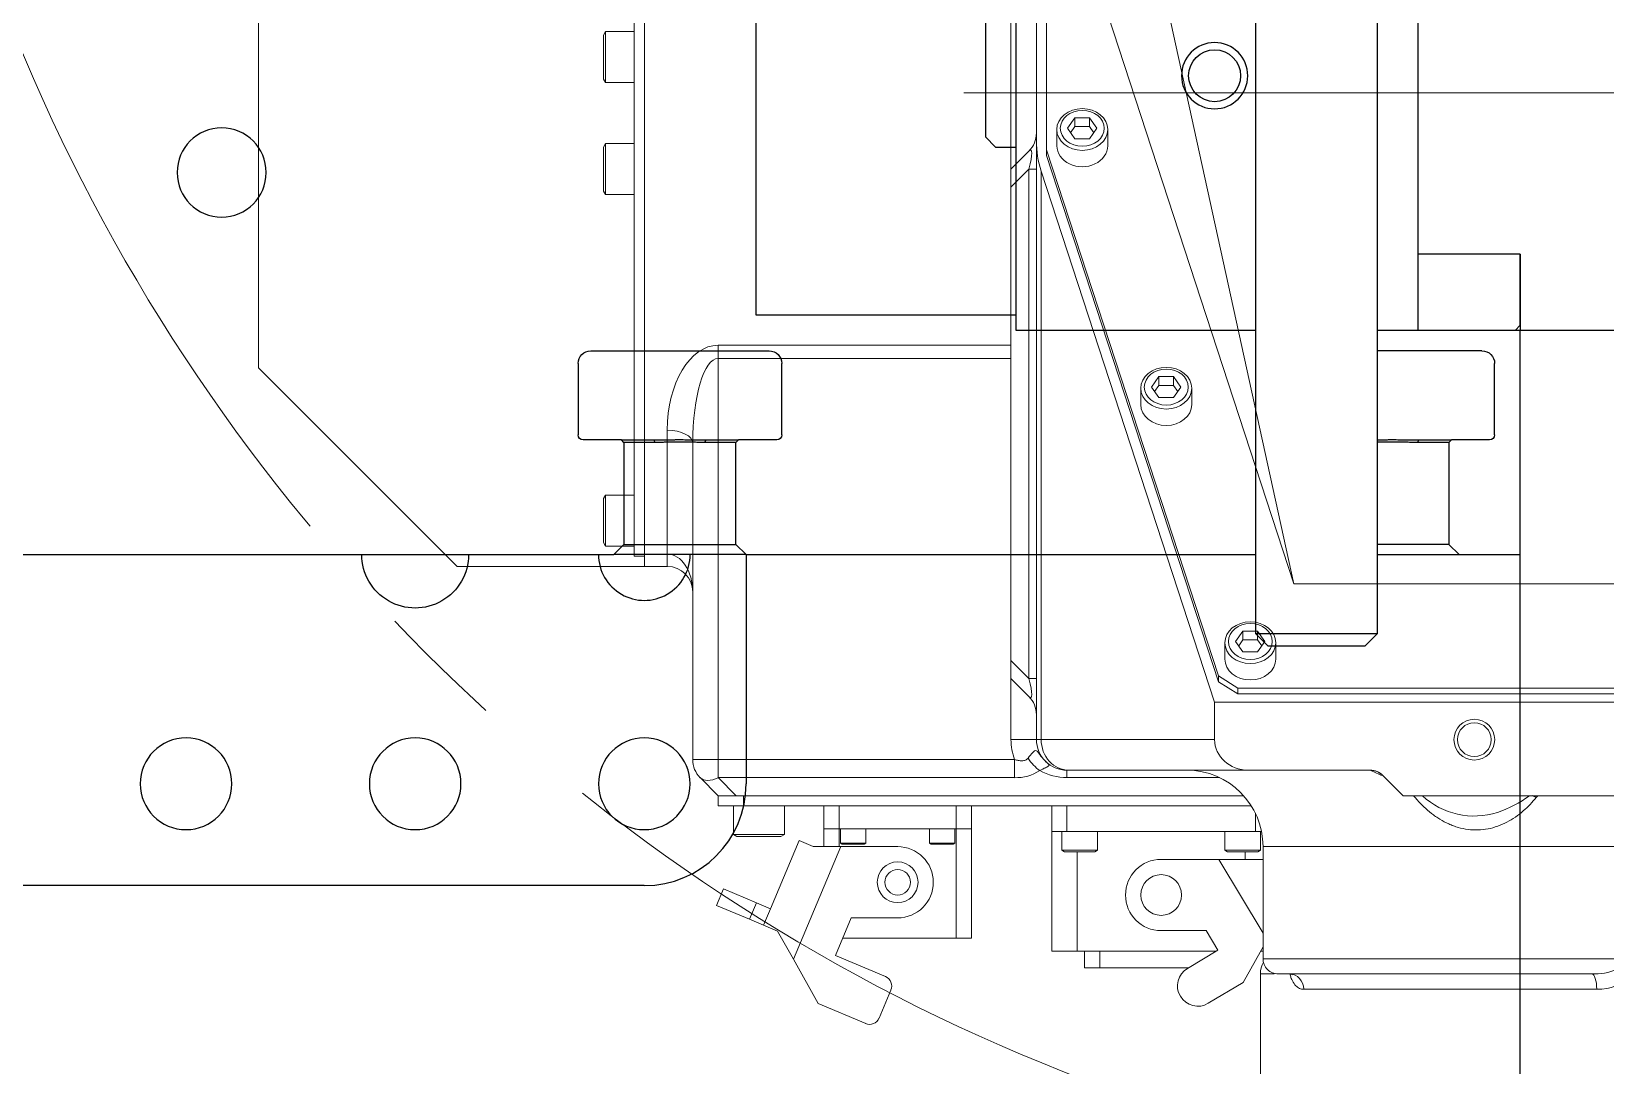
# Model space of a CAD drawing. Header units: millimetres. Extents: x 10462777 to 22643323, y 453826 to 1389191.
# Drawn here: x 11299770.5 to 11300079.6, y 583934.1 to 584137.1 of the extents above; entities that cross this region are included whole.
import ezdxf

# ---------------------------------------------------------------- set-up
doc = ezdxf.new("R2010")
doc.units = ezdxf.units.MM
doc.header["$LTSCALE"] = 200
doc.header["$MEASUREMENT"] = 0
for name, pattern in [('CENTER', [2, 1.25, -0.25, 0.25, -0.25]), ('CENTER2', [1.125, 0.75, -0.125, 0.125, -0.125]), ('PHANTOM', [2.5, 1.25, -0.25, 0.25, -0.25, 0.25, -0.25])]:
    doc.linetypes.add(name, pattern=pattern)
doc.layers.get('0').update_dxf_attribs({"linetype": 'CONTINUOUS'})
for name, color, linetype in [('1', 1, 'CENTER'), ('2', 2, 'CONTINUOUS'), ('205', 4, 'CONTINUOUS'), ('DV1_DEFAULT', 7, 'CONTINUOUS')]:
    doc.layers.add(name, color=color, linetype=linetype)
doc.layers.add('LAYOUT', color=8, linetype='CONTINUOUS', lineweight=25)

# ---------------------------------------------------------------- blocks, each defined once
blk = doc.blocks.new('r710ic')
at = {"layer": 'DV1_DEFAULT', "color": 7, "linetype": 'CENTER2', "lineweight": 0}
blk.add_line((272191.37, 104453.37), (272191.37, 104059.93), dxfattribs=at)
at = {"layer": 'DV1_DEFAULT', "color": 7, "linetype": 'Continuous', "lineweight": 0}
for p, q in [((272311.03, 104312.63), (272311.03, 104127.63)), ((272308.24, 104132.16), (272308.24, 104308.47)), ((272309.39, 104132.16), (272309.39, 104308.47)), ((272287.76, 104143.18), (272287.76, 104302.75)), ((272329.37, 104300.63), (272329.37, 104164.63)), ((272339.37, 104221.3), (272339.37, 104137.13)), ((272361.37, 104137.13), (272361.37, 104207.03)), ((272364.37, 104201.73), (272364.37, 104140.13)), ((272367.37, 104202.67), (272367.37, 104145.11)), ((272325.39, 104160.65), (272329.37, 104164.63)), ((272324.37, 104134.25), (272324.37, 104158.18)), ((272287.76, 104143.18), (272108.19, 104103.8)), ((272167.27, 104103.8), (272287.76, 104143.18)), ((272302.56, 104139.63), (272299.34, 104139.63)), ((272364.37, 104139.32), (272364.37, 104136.63)), ((272299.11, 104137.52), (272297.07, 104136.07)), ((272298.79, 104136.07), (272297.07, 104136.07)), ((272297.07, 104136.07), (272297.07, 104133.18)), ((272299.98, 104136.91), (272298.79, 104136.07)), ((272298.79, 104136.07), (272298.79, 104133.18)), ((272301.16, 104136.07), (272299.11, 104137.52)), ((272301.16, 104133.18), (272301.16, 104136.07)), ((272336.37, 104135.63), (272332.83, 104135.63)), ((272336.37, 104136.83), (272336.37, 104135.63)), ((272340.07, 104136.63), (272336.37, 104136.63)), ((272336.37, 104135.63), (272336.37, 104098.63)), ((272339.37, 104137.13), (272361.37, 104137.13)), ((272340.37, 104136.11), (272340.07, 104136.63)), ((272340.07, 104136.63), (272340.07, 104129.63)), ((272340.37, 104130.15), (272340.37, 104136.11)), ((272356.35, 104137.13), (272341.87, 104128.44)), ((272341.87, 104137.13), (272341.87, 104128.44)), ((272366.02, 104133.25), (272359.03, 104137.13)), ((272359.87, 104136.66), (272359.87, 104137.13)), ((272364.37, 104136.63), (272386.37, 104136.63)), ((272297.07, 104133.18), (272299.11, 104131.74)), ((272298.79, 104133.18), (272297.07, 104133.18)), ((272298.79, 104133.18), (272299.98, 104132.35)), ((272299.11, 104131.74), (272301.16, 104133.18)), ((272324.37, 104134.25), (272324.37, 104099)), ((272329.37, 104033.66), (272329.37, 104133.31)), ((272329.37, 104035.13), (272329.37, 104133.31)), ((272331.37, 104035.13), (272331.37, 104134.82)), ((272341.87, 104133.63), (272340.37, 104133.63)), ((272366.02, 104133.25), (272370.13, 104126.39)), ((272299.34, 104129.63), (272302.56, 104129.63)), ((272305.87, 104128.39), (272308.24, 104132.16)), ((272309.39, 104132.16), (272307.01, 104128.39)), ((272308.24, 104132.16), (272309.39, 104132.16)), ((272336.37, 104129.63), (272340.07, 104129.63)), ((272340.07, 104129.63), (272340.37, 104130.15)), ((272202.55, 104094.63), (272305.87, 104128.39)), ((272203.7, 104094.63), (272307.01, 104128.39)), ((272311.03, 104127.63), (272206.79, 104093.57)), ((272307.01, 104128.39), (272305.87, 104128.39)), ((272311.03, 104127.63), (272318.37, 104127.63)), ((272318.37, 104093.57), (272318.37, 104127.63)), ((272325.83, 104128.59), (272325.83, 104098.63)), ((272341.87, 104128.44), (272341.87, 104117.13)), ((272355.87, 104125.99), (272359.67, 104128.28)), ((272359.67, 104128.28), (272363.27, 104122.27)), ((272359.87, 104100.63), (272359.87, 104127.95)), ((272252.59, 104123.13), (272249.38, 104123.13)), ((272355.87, 104117.13), (272355.87, 104125.99)), ((272249.15, 104121.02), (272247.1, 104119.57)), ((272250.01, 104120.41), (272248.82, 104119.57)), ((272251.19, 104119.57), (272249.15, 104121.02)), ((272363.17, 104122.45), (272363.17, 104105.08)), ((272247.1, 104119.57), (272247.1, 104116.68)), ((272248.82, 104119.57), (272247.1, 104119.57)), ((272248.82, 104119.57), (272248.82, 104116.68)), ((272251.19, 104116.68), (272251.19, 104119.57)), ((272248.82, 104116.68), (272247.1, 104116.68)), ((272247.1, 104116.68), (272249.15, 104115.24)), ((272248.82, 104116.68), (272250.01, 104115.85)), ((272249.15, 104115.24), (272251.19, 104116.68)), ((272249.38, 104113.13), (272252.59, 104113.13)), ((272201.8, 104106.63), (272198.59, 104106.63)), ((272340.07, 104104.63), (272336.37, 104104.63)), ((272340.07, 104104.63), (272340.07, 104097.63)), ((272340.37, 104104.11), (272340.07, 104104.63)), ((272359.87, 104105.08), (272363.17, 104105.08)), ((272363.17, 104105.08), (272363.17, 104102.08)), ((272198.36, 104104.52), (272196.31, 104103.07)), ((272196.31, 104103.07), (272196.31, 104100.18)), ((272198.03, 104103.07), (272196.31, 104103.07)), ((272199.22, 104103.91), (272198.03, 104103.07)), ((272198.03, 104103.07), (272198.03, 104100.18)), ((272200.41, 104103.07), (272198.36, 104104.52)), ((272200.41, 104100.18), (272200.41, 104103.07)), ((272340.37, 104098.15), (272340.37, 104104.11)), ((272363.17, 104102.08), (272359.87, 104102.08)), ((272196.31, 104100.18), (272198.36, 104098.74)), ((272198.03, 104100.18), (272196.31, 104100.18)), ((272198.03, 104100.18), (272199.22, 104099.35)), ((272198.36, 104098.74), (272200.41, 104100.18)), ((272324.37, 104098.63), (272324.37, 104099)), ((272324.37, 104098.63), (272325.83, 104098.63)), ((272336.37, 104098.63), (272331.37, 104098.63)), ((272336.37, 104098.63), (272336.37, 104095.63)), ((272359.87, 104100.63), (272340.37, 104100.63)), ((272359.87, 104095.63), (272359.87, 104100.63)), ((272198.59, 104096.63), (272201.8, 104096.63)), ((272336.37, 104095.63), (272331.37, 104095.63)), ((272336.37, 104097.63), (272340.07, 104097.63)), ((272359.87, 104095.63), (272336.37, 104095.63)), ((272340.07, 104097.63), (272340.37, 104098.15)), ((272143.01, 104094.63), (272202.55, 104094.63)), ((272200.75, 104092.63), (272145.3, 104092.63)), ((272318.37, 104092.63), (272200.75, 104092.63)), ((272202.55, 104094.63), (272203.7, 104094.63)), ((272206.37, 104091.16), (272206.37, 104092.63)), ((272206.79, 104093.57), (272318.37, 104093.57)), ((272306.37, 104091.16), (272306.37, 104092.63)), ((272318.37, 104093.57), (272318.37, 104092.63)), ((272318.37, 104092.63), (272318.37, 104087.63)), ((272206.37, 104087.63), (272202.83, 104091.16)), ((272306.37, 104091.16), (272206.37, 104091.16)), ((272206.37, 104091.16), (272209.9, 104087.63)), ((272302.83, 104087.63), (272306.37, 104091.16)), ((272309.9, 104091.16), (272306.37, 104087.63)), ((272206.37, 104087.63), (272153, 104087.63)), ((272209.9, 104087.63), (272206.37, 104087.63)), ((272302.83, 104087.63), (272209.9, 104087.63)), ((272240.95, 104030.13), (272240.95, 104087.63)), ((272243.52, 104087.63), (272243.52, 104030.13)), ((272306.37, 104087.63), (272302.83, 104087.63)), ((272318.37, 104087.63), (272306.37, 104087.63)), ((272322.3, 104088.35), (272325.83, 104088.35)), ((272322.3, 104030.13), (272322.3, 104088.35)), ((272325.83, 104088.35), (272325.83, 104030.13)), ((272335.87, 104079.88), (272331.37, 104079.88)), ((272357.37, 104079.88), (272335.87, 104079.88)), ((272335.87, 104079.88), (272335.87, 104076.88)), ((272357.37, 104076.88), (272357.37, 104079.88)), ((272335.87, 104076.88), (272331.37, 104076.88)), ((272335.87, 104076.88), (272335.87, 104053.88)), ((272357.37, 104076.88), (272335.87, 104076.88)), ((272357.37, 104054.56), (272357.37, 104076.88)), ((272338.67, 104076.63), (272335.87, 104076.63)), ((272338.87, 104076.28), (272338.67, 104076.63)), ((272338.67, 104076.63), (272338.67, 104071.63)), ((272338.87, 104071.97), (272338.87, 104076.28)), ((272335.87, 104071.63), (272338.67, 104071.63)), ((272338.67, 104071.63), (272338.87, 104071.97)), ((272339.37, 104054.22), (272339.37, 104065.38)), ((272353.37, 104065.38), (272353.37, 104056.25)), ((272360.74, 104053.14), (272364.9, 104062.98)), ((272373.04, 104061.72), (272367.52, 104064.05)), ((272338.67, 104059.13), (272335.87, 104059.13)), ((272338.87, 104058.78), (272338.67, 104059.13)), ((272338.67, 104059.13), (272338.67, 104054.13)), ((272338.87, 104054.47), (272338.87, 104058.78)), ((272374.11, 104059.1), (272370.17, 104049.76)), ((272353.37, 104056.25), (272360.74, 104053.14)), ((272335.87, 104053.88), (272331.37, 104053.88)), ((272335.87, 104054.13), (272338.67, 104054.13)), ((272335.87, 104053.88), (272335.87, 104050.88)), ((272339.37, 104053.88), (272335.87, 104053.88)), ((272338.67, 104054.13), (272338.87, 104054.47)), ((272361.48, 104044.89), (272339.37, 104054.22)), ((272339.37, 104054.22), (272339.37, 104048.8)), ((272335.87, 104050.88), (272331.37, 104050.88)), ((272339.37, 104050.88), (272335.87, 104050.88)), ((272370.17, 104049.76), (272361.48, 104044.89)), ((272339.37, 104048.8), (272338.2, 104046.03)), ((272351.56, 104040.39), (272338.2, 104046.03)), ((272336.97, 104043.13), (272331.37, 104043.13)), ((272337.37, 104042.44), (272336.97, 104043.13)), ((272336.97, 104043.13), (272336.97, 104033.13)), ((272355.95, 104041.8), (272361.48, 104044.89)), ((272337.37, 104033.82), (272337.37, 104042.44)), ((272350.4, 104037.64), (272351.56, 104040.4)), ((272351.56, 104040.4), (272354.79, 104039.04)), ((272354.79, 104039.04), (272355.95, 104041.8)), ((272350.4, 104037.64), (272347.67, 104031.18)), ((272353.62, 104036.28), (272350.4, 104037.64)), ((272354.79, 104039.04), (272353.62, 104036.28)), ((272325.83, 104030.13), (272329.37, 104033.66)), ((272329.37, 104035.13), (272331.37, 104035.13)), ((272329.37, 104033.66), (272329.37, 104030.13)), ((272331.37, 104035.13), (272331.37, 104030.13)), ((272336.97, 104033.13), (272337.37, 104033.82)), ((272350.9, 104029.82), (272353.62, 104036.28)), ((272331.37, 104033.13), (272336.97, 104033.13)), ((272347.67, 104031.18), (272350.9, 104029.82)), ((272240.95, 104030.13), (272243.52, 104030.13)), ((272243.52, 104030.13), (272322.3, 104030.13)), ((272322.3, 104025.13), (272322.3, 104030.13)), ((272322.3, 104030.13), (272325.83, 104030.13)), ((272329.37, 104030.13), (272325.83, 104026.59)), ((272331.37, 104030.13), (272329.37, 104030.13)), ((272322.3, 104025.13), (272260.19, 104025.13)), ((272281.94, 104020.13), (272257.61, 104020.13)), ((272284.37, 104020.13), (272281.94, 104020.13)), ((272281.94, 104015.63), (272281.94, 104020.13)), ((272284.37, 104020.13), (272284.37, 104015.63)), ((272142.08, 104015.63), (272281.94, 104015.63)), ((272284.37, 104015.63), (272281.94, 104015.63)), ((272282.37, 104013.63), (272282.37, 104015.63)), ((272284.37, 104015.63), (272284.37, 103978.87)), ((272282.37, 104013.63), (272139.08, 104013.63)), ((272179.37, 104013.63), (272179.37, 104008.03)), ((272189.37, 104008.03), (272189.37, 104013.63)), ((272201.37, 104013.63), (272201.37, 104008.03)), ((272211.37, 104008.03), (272211.37, 104013.63)), ((272270.37, 104013.63), (272270.37, 104008.03)), ((272280.37, 104008.03), (272280.37, 104013.63)), ((272189.37, 104008.03), (272179.37, 104008.03)), ((272179.37, 104008.03), (272180.06, 104007.63)), ((272180.06, 104007.63), (272188.68, 104007.63)), ((272188.68, 104007.63), (272189.37, 104008.03)), ((272211.37, 104008.03), (272201.37, 104008.03)), ((272201.37, 104008.03), (272202.06, 104007.63)), ((272202.06, 104007.63), (272210.68, 104007.63)), ((272210.68, 104007.63), (272211.37, 104008.03)), ((272280.37, 104008.03), (272270.37, 104008.03)), ((272270.37, 104008.03), (272271.06, 104007.63)), ((272271.06, 104007.63), (272279.68, 104007.63)), ((272279.68, 104007.63), (272280.37, 104008.03)), ((272284.37, 103978.87), (272245.37, 103939.87)), ((272245.37, 103939.87), (272064.92, 103939.87))]:
    blk.add_line(p, q, dxfattribs=at)
at = {"layer": 'DV1_DEFAULT', "color": 3, "linetype": 'CENTER2', "lineweight": 0}
blk.add_circle((272041.37, 104232.63), 367.64, dxfattribs=at)
at = {"layer": 'DV1_DEFAULT', "color": 7, "linetype": 'Continuous', "lineweight": 0}
for centre, radius in [((272318.37, 104178.63), 4), ((272318.37, 104178.63), 3.32), ((272348.87, 104117.13), 4), ((272346.37, 104065.38), 4), ((272346.37, 104065.38), 2.5)]:
    blk.add_circle(centre, radius, dxfattribs=at)
for centre, radius, start, end in [((272358.61, 104203.02), 8.77, 357.6775, 48.9279), ((272352.83, 104202.1), 11.55, 358.1607, 22.9191), ((272331.47, 104192.75), 2.63, 217.0947, 228.7707), ((272308.15, 104174.42), 26.03, 19.6215, 35.3931), ((272318.37, 104178.63), 15, 317.1666, 17.5949), ((272327.87, 104158.18), 3.5, 135, 180), ((272277.14, 104181.24), 52.53, 334.1234, 336.8377), ((272361.37, 104140.13), 3, 270, 0), ((272339.37, 104122.13), 15, 90, 180), ((272364.37, 104141.63), 5, 242.2302, 270), ((272366.7, 104124.33), 4, 210.97, 30.97), ((272348.87, 104117.13), 7, 180, 0), ((272318.37, 104098.63), 6, 270, 0), ((272314.83, 104098.63), 11, 330.9214, 0), ((272199.3, 104087.63), 5, 45, 90), ((272313.44, 104087.63), 5, 90, 135), ((272317.44, 104088.65), 8.4, 357.9636, 33.4628), ((272318.37, 104098.63), 11, 270, 290.9268), ((272346.37, 104065.38), 7, 0, 180), ((272366.74, 104062.21), 2, 67.1146, 157.1146), ((272372.27, 104059.87), 2, 337.1146, 67.1146), ((272289.37, 104020.13), 5, 90, 180), ((272322.3, 104030.13), 5, 270, 315)]:
    blk.add_arc(centre, radius, start, end, dxfattribs=at)
for centre, major_axis, ratio, start_param, end_param in [((272367.37, 104201.73), (-3, 0), 0.312104, 4.712389, 6.283185), ((272331.98, 104191.16), (-2.58, -2.37), 0.42328, 5.29094, 5.579785), ((272327.9, 104158.21), (-2.47, 2.47), 0.995467, 0, 0.757444), ((272367.37, 104142.38), (-3, 0), 0.91162, 4.712389, 6.283185), ((272302.56, 104134.63), (0, 5), 0.819152, 3.141593, 6.283185), ((272364.37, 104144.18), (-5, 0), 0.971971, 1.548621, 1.570796), ((272318.37, 104134.25), (0, 6.62), 0.906183, 3.141593, 4.712389), ((272252.59, 104118.13), (0, 5), 0.819152, 3.141593, 6.283185), ((272201.8, 104101.63), (0, -5), 0.819152, 0, 3.141593), ((272318.37, 104099), (-6, 0), 0.906183, 1.570796, 3.141593), ((272200.75, 104102.63), (-14.28, 0), 0.700208, 1.570796, 2.007423), ((272320.91, 104093.28), (-4.07, -2.9), 0.502177, 1.481884, 2.184211), ((272213.44, 104087.63), (10.79, -3.91), 0.109552, 2.324163, 3.371361), ((272299.3, 104087.63), (-10.79, -3.91), 0.109552, 2.911824, 3.959022), ((272257.61, 104030.13), (16.67, 0), 0.6, 3.141593, 4.712389), ((272260.19, 104030.13), (16.67, 0), 0.3, 3.141593, 4.712389), ((272322.3, 104030.13), (-3.54, 3.54), 0.57735, 3.141593, 4.18879), ((272260.19, 104020.13), (0, 5), 0.514496, 0, 1.570796), ((272289.37, 104020.13), (-7.43, 0), 0.673172, 4.712389, 6.283185)]:
    blk.add_ellipse(centre, major_axis=major_axis, ratio=ratio, start_param=start_param, end_param=end_param, dxfattribs=at)
for centre, major_axis in [((272299.34, 104134.63), (0, 5)), ((272299.11, 104134.63), (0, 4.31)), ((272249.38, 104118.13), (0, 5)), ((272249.15, 104118.13), (0, 4.31)), ((272198.59, 104101.63), (0, -5)), ((272198.36, 104101.63), (0, -4.31))]:
    blk.add_ellipse(centre, major_axis=major_axis, ratio=0.819152, dxfattribs=at)
for points, knots in [([(272329.73, 104190.77), (272330.63, 104190.03), (272331.53, 104189.19), (272332.78, 104187.75), (272333.19, 104187.23), (272333.93, 104186.16), (272334.27, 104185.61), (272334.87, 104184.45), (272335.14, 104183.85), (272335.58, 104182.6), (272335.76, 104181.96), (272336.01, 104180.68), (272336.08, 104180.03), (272336.12, 104178.72), (272336.09, 104178.05), (272335.92, 104176.74), (272335.79, 104176.1), (272335.52, 104175.15), (272335.41, 104174.84), (272335.18, 104174.22), (272335.06, 104173.91), (272334.65, 104173), (272334.34, 104172.42), (272333.82, 104171.58), (272333.63, 104171.3), (272333.25, 104170.76), (272333.06, 104170.49), (272332.03, 104169.18), (272331.14, 104168.26), (272329.98, 104167.21), (272329.75, 104167.01), (272329.46, 104166.76), (272329.41, 104166.71), (272329.35, 104166.67)], [0, 0, 0, 0, 0.125, 0.125, 0.1875, 0.1875, 0.25, 0.25, 0.3125, 0.3125, 0.375, 0.375, 0.4375, 0.4375, 0.5, 0.5, 0.5625, 0.5625, 0.59375, 0.59375, 0.625, 0.625, 0.6875, 0.6875, 0.71875, 0.71875, 0.75, 0.75, 0.875, 0.875, 0.90625, 0.90625, 0.9140799, 0.9140799, 0.9140799, 0.9140799]), ([(272367.37, 104145.11), (272367.37, 104144.83), (272367.31, 104144.56), (272367.14, 104144.18), (272367.07, 104144.05), (272366.89, 104143.8), (272366.79, 104143.68), (272366.43, 104143.32), (272366.12, 104143.11), (272365.55, 104142.81), (272365.34, 104142.71), (272364.88, 104142.54), (272364.64, 104142.46), (272364.37, 104142.39)], [0, 0, 0, 0, 0.25, 0.25, 0.375, 0.375, 0.5, 0.5, 0.75, 0.75, 0.875, 0.875, 1, 1, 1, 1]), ([(272364.39, 104142.39), (272364.4, 104142.53), (272364.41, 104142.74), (272364.53, 104142.88), (272364.54, 104142.89)], [0, 0, 0, 0, 0.3010194, 0.5768268, 0.5768268, 0.5768268, 0.5768268]), ([(272322, 104090.99), (272321.59, 104091.3), (272321.23, 104091.59), (272320.79, 104092), (272320.66, 104092.14), (272320.51, 104092.41), (272320.5, 104092.54), (272320.66, 104092.81), (272320.82, 104092.94), (272321.18, 104093.21), (272321.39, 104093.35), (272322, 104093.81), (272322.41, 104094.17), (272322.77, 104094.55)], [0, 0, 0, 0, 0.25, 0.25, 0.375, 0.375, 0.5, 0.5, 0.625, 0.625, 0.75, 0.75, 1, 1, 1, 1]), ([(272322.77, 104094.55), (272322.91, 104094.7), (272323.04, 104094.86), (272323.29, 104095.09), (272323.4, 104095.16), (272323.61, 104094.96), (272323.73, 104094.7), (272324.03, 104094.06), (272324.22, 104093.68), (272324.45, 104093.28)], [0, 0, 0, 0, 0.25, 0.25, 0.5, 0.5, 0.75, 0.75, 1, 1, 1, 1]), ([(272322.3, 104088.35), (272322.37, 104088.59), (272322.42, 104088.83), (272322.5, 104089.3), (272322.52, 104089.55), (272322.5, 104090.02), (272322.47, 104090.25), (272322.34, 104090.57), (272322.29, 104090.67), (272322.16, 104090.84), (272322.09, 104090.92), (272322, 104090.99)], [0, 0, 0, 0, 0.25, 0.25, 0.5, 0.5, 0.75, 0.75, 0.875, 0.875, 1, 1, 1, 1])]:
    blk.add_open_spline(points, degree=3, knots=knots, dxfattribs=at)
at = {"layer": 'LAYOUT', "color": 3}
blk.add_circle((272041.37, 104232.63), 2050.12, dxfattribs=at)
blk = doc.blocks.new('A$C7DA30AB0')
at = {"layer": 'LAYOUT', "color": 6, "linetype": 'PHANTOM'}
blk.add_circle((3030.45, 3025.99, 0), 2693.02, dxfattribs=at)

msp = doc.modelspace()

# ---------------------------------------------------------------- linework, layer by layer
at = {"layer": '1', "color": 252, "linetype": 'Continuous'}
for p, q in [((11299912.86951, 584081.43318, 0), (11299912.86951, 584151.42417, 0)), ((11299963.87493, 584081.43318, 0), (11299912.86951, 584081.43318, 0))]:
    msp.add_line(p, q, dxfattribs=at)
at = {"layer": '1', "color": 124, "linetype": 'Continuous'}
for p, q in [((11299880.36905, 584074.43308, 0), (11299915.36955, 584074.43308, 0)), ((11300055.37154, 584074.43308, 0), (11300034.87164, 584074.43308, 0)), ((11299877.86902, 584071.93304, 0), (11299877.86902, 584057.93284, 0)), ((11299917.86959, 584057.93284, 0), (11299917.86959, 584071.93304, 0)), ((11300057.87157, 584057.93284, 0), (11300057.87157, 584071.93304, 0)), ((11299886.36914, 584056.93283, 0), (11299878.86903, 584056.93283, 0)), ((11299886.86915, 584056.43282, 0), (11299886.36914, 584056.93283, 0)), ((11299886.36914, 584056.93283, 0), (11299892.74826, 584056.93283, 0)), ((11299886.86915, 584056.43282, 0), (11299886.86915, 584036.43254, 0)), ((11299892.97091, 584056.43282, 0), (11299886.86915, 584056.43282, 0)), ((11299908.86946, 584056.43282, 0), (11299902.76769, 584056.43282, 0)), ((11299902.99035, 584056.93283, 0), (11299909.36946, 584056.93283, 0)), ((11299909.36946, 584056.93283, 0), (11299908.86946, 584056.43282, 0)), ((11299908.86946, 584036.43254, 0), (11299908.86946, 584056.43282, 0)), ((11299916.86957, 584056.93283, 0), (11299909.36946, 584056.93283, 0)), ((11300048.87145, 584056.43282, 0), (11300042.76968, 584056.43282, 0)), ((11300042.99234, 584056.93283, 0), (11300049.37145, 584056.93283, 0)), ((11300049.37145, 584056.93283, 0), (11300048.87145, 584056.43282, 0)), ((11300048.87145, 584056.43282, 0), (11300048.87145, 584036.43254, 0)), ((11300056.87156, 584056.93283, 0), (11300049.37145, 584056.93283, 0)), ((11299884.86912, 584034.43251, 0), (11299886.86915, 584036.43254, 0)), ((11299886.86915, 584036.43254, 0), (11299908.86946, 584036.43254, 0)), ((11299908.86946, 584036.43254, 0), (11299910.86949, 584034.43251, 0)), ((11300048.87145, 584036.43254, 0), (11300034.87137, 584036.43254, 0)), ((11300048.87145, 584036.43254, 0), (11300050.87147, 584034.43251, 0)), ((11299392.86213, 584034.43251, 0), (11299884.86912, 584034.43251, 0)), ((11299910.86949, 584034.43251, 0), (11299884.86912, 584034.43251, 0)), ((11299910.86949, 584034.43251, 0), (11300010.87028, 584034.43251, 0)), ((11300034.87184, 584034.43251, 0), (11300050.87147, 584034.43251, 0)), ((11300050.87147, 584034.43251, 0), (11300062.87193, 584034.43251, 0))]:
    msp.add_line(p, q, dxfattribs=at)
at = {"layer": '1', "color": 124, "linetype": 'Continuous', "extrusion": (0, 0, -1)}
msp.add_circle((-11299807.86802, 584109.43357, 0), 8.75012, dxfattribs=at)
for centre, radius, start, end in [((-11299880.36905, 584071.93304, 0), 2.50004, 0, 90), ((-11299915.36955, 584071.93304, 0), 2.50004, 90, 180), ((-11300055.37154, 584071.93304, 0), 2.50004, 90, 180), ((-11299878.86903, 584057.93284, 0), 1.00001, 270, 0), ((-11299916.86957, 584057.93284, 0), 1.00001, 180, 270), ((-11300056.87156, 584057.93284, 0), 1.00001, 180, 270)]:
    msp.add_arc(centre, radius, start, end, dxfattribs=at)
at = {"layer": '1', "color": 124, "linetype": 'Continuous'}
for points, knots in [([(11299892.74826, 584056.93283, 0), (11299892.85793, 584056.93303, 0), (11299893.07709, 584056.93342, 0), (11299893.41005, 584056.93624, 0), (11299893.7454, 584056.94019, 0), (11299894.08317, 584056.94512, 0), (11299894.42297, 584056.95066, 0), (11299894.76454, 584056.95652, 0), (11299895.10755, 584056.96244, 0), (11299895.45172, 584056.9682, 0), (11299895.79674, 584056.97358, 0), (11299896.14233, 584056.97841, 0), (11299896.4882, 584056.98255, 0), (11299896.83407, 584056.98587, 0), (11299897.17966, 584056.98829, 0), (11299897.52471, 584056.98974, 0), (11299897.97069, 584056.99032, 0), (11299898.51875, 584056.98871, 0), (11299899.16852, 584056.98345, 0), (11299899.81791, 584056.9753, 0), (11299900.46504, 584056.96509, 0), (11299901.10811, 584056.95392, 0), (11299901.74486, 584056.94345, 0), (11299902.37455, 584056.93488, 0), (11299902.7849, 584056.93351, 0), (11299902.99035, 584056.93283, 0)], [0, 0, 0, 0, 0.033856734, 0.067653585, 0.10138702, 0.135053495, 0.168649502, 0.202171602, 0.23561645, 0.268980813, 0.302261583, 0.335455781, 0.368560555, 0.40157318, 0.434491048, 0.467311659, 0.500032606, 0.561666282, 0.623583067, 0.685766191, 0.748197636, 0.810857994, 0.873726502, 0.936781302, 1, 1, 1, 1]), ([(11299902.76769, 584056.43282, 0), (11299902.67833, 584056.43335, 0), (11299902.48462, 584056.4345, 0), (11299902.16615, 584056.43892, 0), (11299901.79705, 584056.4453, 0), (11299901.37531, 584056.45396, 0), (11299900.89968, 584056.46471, 0), (11299900.08925, 584056.48507, 0), (11299899.07242, 584056.50817, 0), (11299897.87136, 584056.52295, 0), (11299896.66992, 584056.50842, 0), (11299895.56759, 584056.48321, 0), (11299894.61368, 584056.45928, 0), (11299893.95984, 584056.44562, 0), (11299893.42427, 584056.43613, 0), (11299893.11067, 584056.43384, 0), (11299892.97091, 584056.43282, 0)], [0, 0, 0, 0, 0.029378744, 0.063683519, 0.102914899, 0.147073183, 0.196158494, 0.250170833, 0.394622618, 0.499770835, 0.605034558, 0.749575794, 0.828943393, 0.897136919, 0.954155658, 1, 1, 1, 1]), ([(11300042.76968, 584056.43282, 0), (11300042.68032, 584056.43335, 0), (11300042.48661, 584056.4345, 0), (11300042.16814, 584056.43892, 0), (11300041.79904, 584056.4453, 0), (11300041.3773, 584056.45396, 0), (11300040.90167, 584056.46471, 0), (11300040.09124, 584056.48507, 0), (11300039.07441, 584056.50817, 0), (11300037.87335, 584056.52295, 0), (11300036.67191, 584056.50842, 0), (11300035.66467, 584056.48539, 0), (11300035.02414, 584056.4695, 0), (11300034.85828, 584056.46551, 0)], [0, 0, 0, 0, 0.036698363, 0.07955006, 0.12855581, 0.183715987, 0.245030744, 0.312500081, 0.492941557, 0.624287109, 0.755776945, 0.936330159, 1, 1, 1, 1]), ([(11300034.86294, 584056.95819, 0), (11300034.94516, 584056.9596, 0), (11300035.14172, 584056.96298, 0), (11300035.45371, 584056.9682, 0), (11300035.79873, 584056.97358, 0), (11300036.14432, 584056.97841, 0), (11300036.49019, 584056.98255, 0), (11300036.83606, 584056.98587, 0), (11300037.18165, 584056.98829, 0), (11300037.5267, 584056.98974, 0), (11300037.97268, 584056.99032, 0), (11300038.52074, 584056.98871, 0), (11300039.17051, 584056.98345, 0), (11300039.8199, 584056.9753, 0), (11300040.46703, 584056.96509, 0), (11300041.11009, 584056.95392, 0), (11300041.74685, 584056.94345, 0), (11300042.37653, 584056.93488, 0), (11300042.78689, 584056.93351, 0), (11300042.99234, 584056.93283, 0)], [0, 0, 0, 0, 0.030546186, 0.072861604, 0.115071002, 0.157170602, 0.199156787, 0.241026102, 0.282775238, 0.324401024, 0.365900409, 0.444069284, 0.522597221, 0.601462951, 0.680643622, 0.76011462, 0.83984961, 0.91982087, 1, 1, 1, 1])]:
    msp.add_open_spline(points, degree=3, knots=knots, dxfattribs=at)
for points, degree in [([(11299892.97091, 584056.43282, 0), (11299892.89669, 584056.59949, 0), (11299892.82247, 584056.76616, 0), (11299892.74826, 584056.93283, 0)], 3), ([(11299902.76769, 584056.43282, 0), (11299902.99035, 584056.93283, 0)], 1), ([(11300042.76968, 584056.43282, 0), (11300042.99234, 584056.93283, 0)], 1)]:
    msp.add_open_spline(points, degree=degree, dxfattribs=at)
at = {"layer": '2', "color": 252, "linetype": 'Continuous'}
for p, q in [((11299910.86949, 584034.4339, 0), (11299910.86949, 583989.43187, 0)), ((11299890.8692, 583969.43159, 0), (11299749.15146, 583969.43159, 0))]:
    msp.add_line(p, q, dxfattribs=at)
at = {"layer": '2', "color": 80, "linetype": 'Continuous'}
for p, q in [((11299910.86949, 584034.4339, 0), (11299910.86949, 583989.43187, 0)), ((11299890.8692, 583969.43159, 0), (11299749.15146, 583969.43159, 0))]:
    msp.add_line(p, q, dxfattribs=at)
at = {"layer": '2', "color": 80, "linetype": 'Continuous', "extrusion": (0, 0, -1)}
for centre in [(-11299800.86792, 583989.43187, 0), (-11299845.86856, 583989.43187, 0), (-11299890.8692, 583989.43187, 0)]:
    msp.add_circle(centre, 9.00013, dxfattribs=at)
msp.add_arc((-11299845.86856, 584034.43251, 0), 10.50015, 179.9999884, 0, dxfattribs=at)
at = {"layer": '2', "color": 80, "linetype": 'Continuous'}
for centre, radius, start in [((11299890.8692, 584034.43251, 0), 9.00013, 179.999961), ((11299890.8692, 583989.43187, 0), 20.00028, 270)]:
    msp.add_arc(centre, radius, start, 0, dxfattribs=at)
at = {"layer": '2', "color": 252, "linetype": 'Continuous'}
msp.add_arc((11299890.8692, 583989.43187, 0), 20.00028, 270, 0, dxfattribs=at)
at = {"layer": '205', "color": 252, "linetype": 'Continuous'}
for p, q in [((11299957.87015, 584230.43804, 0), (11299957.87015, 584116.43367, 0)), ((11299963.87024, 584078.43313, 0), (11299963.87024, 584230.43217, 0)), ((11300034.87125, 584018.93229, 0), (11300034.87125, 584230.44781, 0)), ((11300042.87136, 584093.43335, 0), (11300042.87136, 584230.43498, 0)), ((11300010.87091, 584143.1938, 0), (11300010.87091, 584018.93229, 0)), ((11299957.87015, 584116.43367, 0), (11299959.87018, 584114.43364, 0)), ((11299959.87018, 584114.43364, 0), (11299963.87086, 584114.43364, 0)), ((11300042.87136, 584078.43313, 0), (11300042.87136, 584093.43335, 0)), ((11300062.87165, 584093.43335, 0), (11300042.87136, 584093.43335, 0)), ((11300062.87165, 584093.43335, 0), (11300042.87136, 584093.43335, 0)), ((11300062.87165, 584079.43315, 0), (11300062.87165, 584093.43335, 0)), ((11300062.87165, 584093.43335, 0), (11300062.87165, 584078.43313, 0)), ((11300061.87163, 584078.43313, 0), (11300062.87165, 584079.43315, 0)), ((11300010.87341, 584078.43313, 0), (11299963.87024, 584078.43313, 0)), ((11300042.87336, 584078.43313, 0), (11300034.87225, 584078.43313, 0)), ((11300061.87163, 584078.43313, 0), (11300042.87136, 584078.43313, 0)), ((11300062.87615, 584078.43313, 0), (11300061.87263, 584078.43313, 0)), ((11300062.87165, 583853.43816, 0), (11300062.87165, 584078.44443, 0)), ((11300152.87292, 584078.43313, 0), (11300062.87165, 584078.43313, 0)), ((11300010.87091, 584018.93229, 0), (11300013.37094, 584016.43225, 0)), ((11300010.87091, 584018.93229, 0), (11300034.87125, 584018.93229, 0)), ((11300032.37121, 584016.43225, 0), (11300034.87125, 584018.93229, 0)), ((11300032.37121, 584016.43225, 0), (11300013.37094, 584016.43225, 0))]:
    msp.add_line(p, q, dxfattribs=at)
at = {"layer": '205', "color": 252, "linetype": 'Continuous', "extrusion": (0, 0, -1)}
msp.add_circle((-11300002.87079, 584128.43384, 0), 6.50009, dxfattribs=at)
at = {"layer": '205', "color": 252, "linetype": 'Continuous'}
msp.add_circle((11300002.87079, 584128.43384, 0), 5.10007, dxfattribs=at)

# ---------------------------------------------------------------- block references
at = {"ltscale": 10}
msp.add_blockref('A$C7DA30AB0', (11294684.4077, 580408.4363, 0), dxfattribs=at)
at = {"layer": 'LAYOUT', "color": 2, "rotation": 270}
msp.add_blockref('r710ic', (11195875.24796, 856316.46559, 0), dxfattribs=at)

doc.saveas('drawing.dxf')
